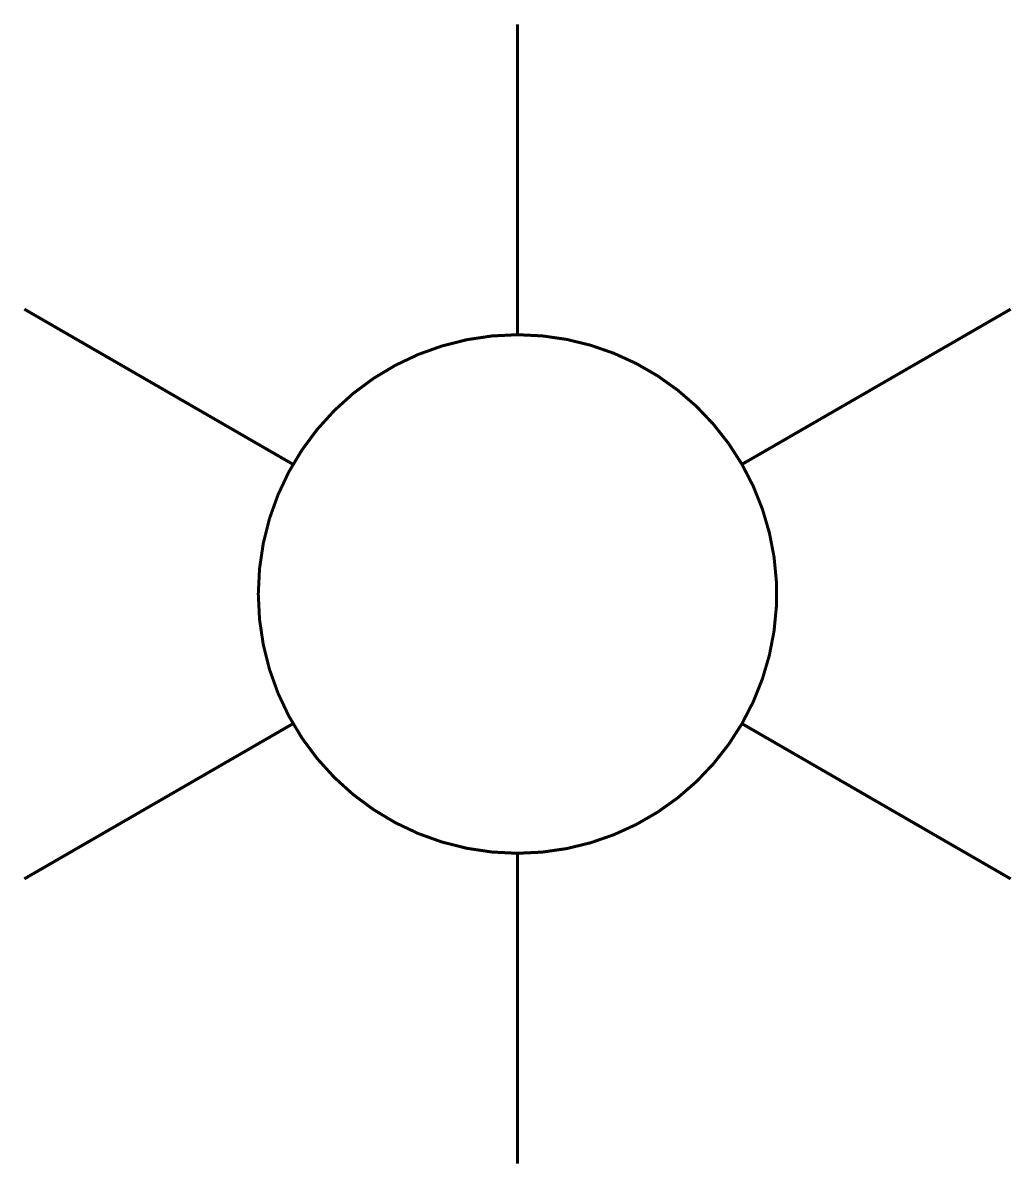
# Model space of a CAD drawing. Extents: x -1.65 to 1.65, y -1.9 to 1.9.
import ezdxf

# ---------------------------------------------------------------- set-up
doc = ezdxf.new("R2010")
doc.units = 0

msp = doc.modelspace()

# ---------------------------------------------------------------- linework, layer by layer
at = {"const_width": 0.01, "flags": 128}
for points in [[(0, 1.8981), (0, 0.864)], [(-1.6438, 0.9491), (-0.7482, 0.432)], [(1.6438, 0.9491), (0.7482, 0.432)], [(-1.6438, -0.9491), (-0.7482, -0.432)], [(1.6438, -0.9491), (0.7482, -0.432)], [(0, -1.8981), (0, -0.864)]]:
    msp.add_lwpolyline(points, dxfattribs=at)
at = {"const_width": 0.01}
msp.add_lwpolyline([(0, 0.864, 1), (0, -0.864, 1)], format="xyb", close=True, dxfattribs=at)

doc.saveas('drawing.dxf')
